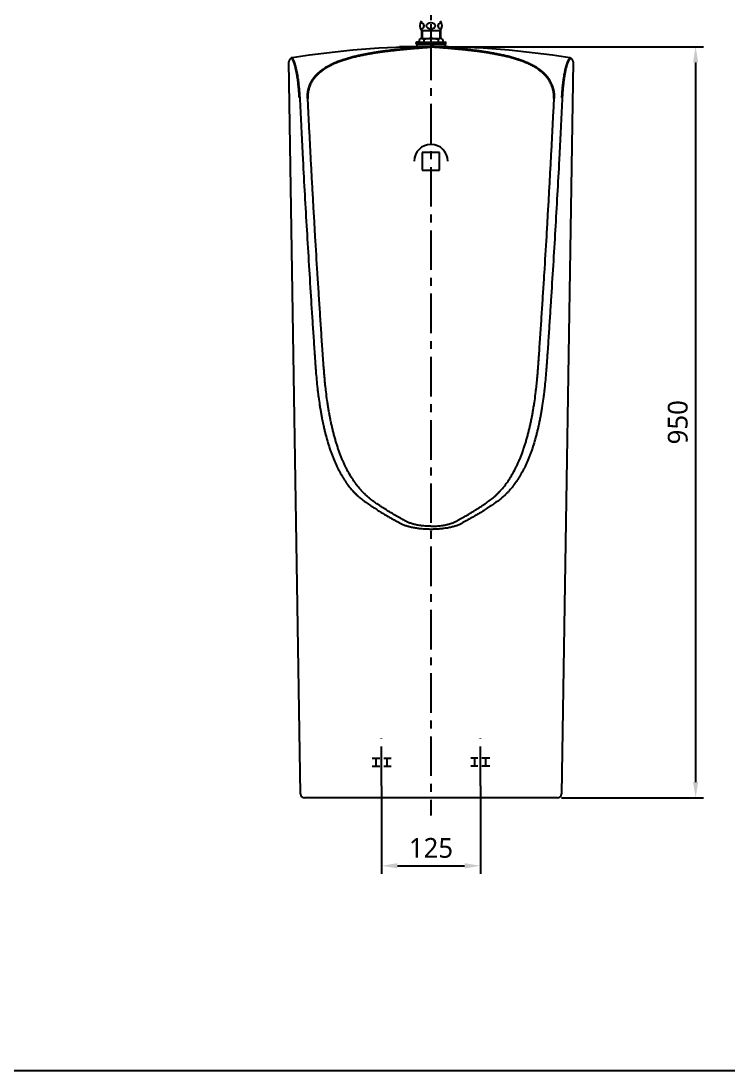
# Model space of a CAD drawing. Extents: x -2629 to 3156, y -2170 to 2130.
# Drawn here: x 964 to 1859, y 30 to 1358 of the extents above; entities that cross this region are included whole.
import ezdxf

# ---------------------------------------------------------------- set-up
doc = ezdxf.new("R2010")
doc.units = 0
doc.header["$LTSCALE"] = 20
doc.header["$MEASUREMENT"] = 0
doc.linetypes.add('CENTER', pattern=[2, 1.25, -0.25, 0.25, -0.25])
doc.linetypes.add('HIDDEN', pattern=[0.375, 0.25, -0.125])
doc.layers.get('0').update_dxf_attribs({"linetype": 'CONTINUOUS'})
doc.layers.get('DEFPOINTS').update_dxf_attribs({"linetype": 'CONTINUOUS'})
for name, color, linetype in [('1', 1, 'CONTINUOUS'), ('3', 3, 'CONTINUOUS'), ('4', 4, 'CONTINUOUS'), ('5', 5, 'CONTINUOUS'), ('CENTER', 2, 'CENTER')]:
    doc.layers.add(name, color=color, linetype=linetype)
doc.styles.get("Standard").update_dxf_attribs({"font": 'NanumGothic.ttf'})
doc.dimstyles.get("Standard").update_dxf_attribs({"dimtxt": 0.18, "dimasz": 0.18, "dimexe": 0.18, "dimexo": 0.0625, "dimgap": 0.09, "dimtad": 0, "dimtih": 1, "dimtoh": 1, "dimdec": 4, "dimzin": 0, "dimdsep": 46, "dimtxsty": 'Standard', "dimcen": 0.09, "dimadec": 0, "dimazin": 0, "dimtfac": 1, "dimtdec": 4, "dimtofl": 0, "dimtmove": 0, "dimatfit": 3, "dimfxl": 0, "dimtolj": 1, "dimtzin": 0, "dimarcsym": 0})

# ---------------------------------------------------------------- blocks, each defined once
blk = doc.blocks.new('*D8')
at = {"color": 3, "lineweight": -2}
for p, q in [((1420.5, 390.8), (1420.5, 279.8)), ((1545.5, 390.8), (1545.5, 279.8)), ((1440.5, 289.8), (1525.5, 289.8))]:
    blk.add_line(p, q, dxfattribs=at)
at = {"color": 3}
for points in [[(1440.5, 293.1), (1440.5, 286.4), (1420.5, 289.8)], [(1525.5, 293.1), (1525.5, 286.4), (1545.5, 289.8)]]:
    blk.add_solid(points, dxfattribs=at)
at = {"layer": 'DEFPOINTS', "color": 0}
for p in [(1420.5, 390.8), (1545.5, 390.8), (1545.5, 289.8)]:
    blk.add_point(p, dxfattribs=at)
at = {"color": 2, "insert": (1483, 312.3), "char_height": 25, "attachment_point": 5}
blk.add_mtext('\\A1;125', dxfattribs=at)
blk = doc.blocks.new('*D11')
at = {"color": 3, "lineweight": -2}
for p, q in [((1523, 1325.7), (1827.9, 1325.7)), ((1817.9, 1305.7), (1817.9, 395.7)), ((1648, 375.7), (1827.9, 375.7))]:
    blk.add_line(p, q, dxfattribs=at)
at = {"color": 3}
for points in [[(1814.6, 1305.7), (1821.2, 1305.7), (1817.9, 1325.7)], [(1814.6, 395.7), (1821.2, 395.7), (1817.9, 375.7)]]:
    blk.add_solid(points, dxfattribs=at)
at = {"layer": 'DEFPOINTS', "color": 0}
for p in [(1523, 1325.7), (1648, 375.7), (1817.9, 375.7)]:
    blk.add_point(p, dxfattribs=at)
at = {"color": 2, "insert": (1795.4, 850.7), "char_height": 25, "attachment_point": 5, "rotation": 90}
blk.add_mtext('\\A1;950', dxfattribs=at)

msp = doc.modelspace()

# ---------------------------------------------------------------- linework, layer by layer
at = {"linetype": 'CENTER', "ltscale": 2}
for p, q in [((1420.5, 390.8), (1420.5, 451)), ((1545.5, 390.8), (1545.5, 451))]:
    msp.add_line(p, q, dxfattribs=at)
at = {"linetype": 'HIDDEN', "ltscale": 2}
for p, q in [((1408.5, 425.7), (1432.5, 425.7)), ((1413.5, 415.7), (1413.5, 425.7)), ((1427.5, 415.7), (1427.5, 425.7)), ((1557.5, 425.7), (1533.5, 425.7)), ((1538.5, 415.7), (1538.5, 425.7)), ((1552.5, 415.7), (1552.5, 425.7)), ((1408.5, 415.7), (1432.5, 415.7)), ((1557.5, 415.7), (1533.5, 415.7))]:
    msp.add_line(p, q, dxfattribs=at)
at = {"layer": '1', "color": 7, "linetype": 'Continuous', "lineweight": 35}
for points, knots in [([(1327.2, 1260.1), (1327.1, 1261.2), (1327.1, 1262.2), (1327.1, 1264.2), (1327.2, 1265.2), (1327.4, 1267.2), (1327.5, 1268.2), (1327.9, 1270.1), (1328.1, 1271.1), (1328.4, 1272.3), (1328.4, 1272.5), (1328.5, 1272.9), (1328.6, 1273), (1328.6, 1273.2), (1328.8, 1273.8), (1329, 1274.4), (1329.4, 1275.8), (1329.8, 1276.7), (1330.5, 1278.4), (1330.9, 1279.3), (1331.8, 1281), (1332.2, 1281.8), (1333, 1283), (1333.2, 1283.4), (1333.6, 1283.9), (1333.6, 1284), (1333.7, 1284.2), (1333.9, 1284.5), (1334.1, 1284.8), (1334.8, 1285.7), (1335.4, 1286.5), (1336.5, 1287.9), (1337.1, 1288.6), (1338.4, 1290), (1339, 1290.6), (1340.3, 1291.9), (1341, 1292.5), (1342.3, 1293.7), (1343, 1294.3), (1344.1, 1295.2), (1344.5, 1295.5), (1344.9, 1295.8), (1345, 1295.9), (1345.2, 1296), (1345.3, 1296.1), (1345.6, 1296.3), (1345.8, 1296.4), (1346.7, 1297.1), (1347.4, 1297.6), (1349, 1298.6), (1349.7, 1299.1), (1351.3, 1300.1), (1352.1, 1300.6), (1353.7, 1301.4), (1354.5, 1301.9), (1356.1, 1302.7), (1356.9, 1303.1), (1358.6, 1303.9), (1359.4, 1304.3), (1361.1, 1305.1), (1361.9, 1305.4), (1364.5, 1306.5), (1366.2, 1307.2), (1368.9, 1308.1), (1369.8, 1308.4), (1370.9, 1308.8), (1371.1, 1308.9), (1371.6, 1309), (1371.8, 1309.1), (1372.5, 1309.3), (1372.9, 1309.5), (1375.1, 1310.2), (1377, 1310.7), (1380.6, 1311.8), (1382.4, 1312.3), (1386.1, 1313.2), (1387.9, 1313.6), (1391.7, 1314.5), (1393.5, 1314.9), (1397.3, 1315.7), (1399.1, 1316), (1402.9, 1316.8), (1404.8, 1317.1), (1408.6, 1317.7), (1410.5, 1318.1), (1414.4, 1318.7), (1416.3, 1318.9), (1420.2, 1319.5), (1422.1, 1319.8), (1426, 1320.3), (1429.9, 1320.8), (1433.8, 1321.2), (1436.8, 1321.5), (1437.8, 1321.7), (1439.8, 1321.9), (1440.8, 1322), (1443.7, 1322.3), (1445.7, 1322.5), (1449.7, 1322.9), (1451.7, 1323.1), (1455.7, 1323.4), (1457.7, 1323.6), (1461.8, 1324), (1463.8, 1324.1), (1467.8, 1324.5), (1469.8, 1324.6), (1473.8, 1325), (1475.9, 1325.1), (1479.9, 1325.4), (1481.9, 1325.6), (1484, 1325.7)], [0, 0, 0, 0, 0.015625, 0.015625, 0.03125, 0.03125, 0.046875, 0.046875, 0.0625, 0.0625, 0.066406, 0.066406, 0.068359, 0.068359, 0.070312, 0.078125, 0.078125, 0.09375, 0.09375, 0.109375, 0.109375, 0.125, 0.125, 0.132812, 0.132812, 0.134766, 0.134766, 0.136719, 0.140625, 0.140625, 0.15625, 0.15625, 0.171875, 0.171875, 0.1875, 0.1875, 0.203125, 0.203125, 0.21875, 0.21875, 0.226563, 0.226563, 0.228516, 0.228516, 0.230469, 0.230469, 0.234375, 0.234375, 0.25, 0.25, 0.265625, 0.265625, 0.28125, 0.28125, 0.296875, 0.296875, 0.3125, 0.3125, 0.328125, 0.328125, 0.34375, 0.34375, 0.375, 0.375, 0.390625, 0.390625, 0.394531, 0.394531, 0.398438, 0.398438, 0.40625, 0.40625, 0.4375, 0.4375, 0.46875, 0.46875, 0.5, 0.5, 0.53125, 0.53125, 0.5625, 0.5625, 0.59375, 0.59375, 0.625, 0.625, 0.65625, 0.65625, 0.6875, 0.6875, 0.71875, 0.75, 0.75, 0.765625, 0.765625, 0.78125, 0.78125, 0.8125, 0.8125, 0.84375, 0.84375, 0.875, 0.875, 0.90625, 0.90625, 0.9375, 0.9375, 0.96875, 0.96875, 1, 1, 1, 1]), ([(1638.9, 1260.1), (1638.9, 1261.2), (1638.9, 1262.2), (1638.9, 1264.2), (1638.8, 1265.2), (1638.6, 1267.2), (1638.5, 1268.2), (1638.1, 1270.1), (1637.9, 1271.1), (1637.6, 1272.3), (1637.6, 1272.5), (1637.5, 1272.9), (1637.4, 1273), (1637.4, 1273.2), (1637.2, 1273.8), (1637, 1274.4), (1636.6, 1275.8), (1636.2, 1276.7), (1635.5, 1278.4), (1635.1, 1279.3), (1634.2, 1281), (1633.8, 1281.8), (1633, 1283), (1632.8, 1283.4), (1632.5, 1283.9), (1632.4, 1284), (1632.3, 1284.2), (1632.1, 1284.5), (1631.9, 1284.8), (1631.2, 1285.7), (1630.6, 1286.5), (1629.5, 1287.9), (1628.9, 1288.6), (1627.7, 1290), (1627, 1290.6), (1625.7, 1291.9), (1625, 1292.5), (1623.7, 1293.7), (1623, 1294.3), (1621.9, 1295.2), (1621.5, 1295.5), (1621.1, 1295.8), (1621, 1295.9), (1620.8, 1296), (1620.7, 1296.1), (1620.4, 1296.3), (1620.3, 1296.4), (1619.3, 1297.1), (1618.6, 1297.6), (1617.1, 1298.6), (1616.3, 1299.1), (1614.7, 1300.1), (1613.9, 1300.6), (1612.4, 1301.4), (1611.5, 1301.9), (1609.9, 1302.7), (1609.1, 1303.1), (1607.4, 1303.9), (1606.6, 1304.3), (1604.9, 1305.1), (1604.1, 1305.4), (1601.5, 1306.5), (1599.8, 1307.2), (1597.1, 1308.1), (1596.2, 1308.4), (1595.1, 1308.8), (1594.9, 1308.9), (1594.5, 1309), (1594.2, 1309.1), (1593.6, 1309.3), (1593.1, 1309.5), (1590.9, 1310.2), (1589.1, 1310.7), (1585.4, 1311.8), (1583.6, 1312.3), (1579.9, 1313.2), (1578.1, 1313.6), (1574.4, 1314.5), (1572.5, 1314.9), (1568.7, 1315.7), (1566.9, 1316), (1563.1, 1316.8), (1561.2, 1317.1), (1557.4, 1317.7), (1555.5, 1318.1), (1551.6, 1318.7), (1549.7, 1318.9), (1545.9, 1319.5), (1543.9, 1319.8), (1540, 1320.3), (1536.1, 1320.8), (1532.2, 1321.2), (1529.2, 1321.5), (1528.2, 1321.7), (1526.3, 1321.9), (1525.3, 1322), (1522.3, 1322.3), (1520.3, 1322.5), (1516.3, 1322.9), (1514.3, 1323.1), (1510.3, 1323.4), (1508.3, 1323.6), (1504.3, 1324), (1502.2, 1324.1), (1498.2, 1324.5), (1496.2, 1324.6), (1492.2, 1325), (1490.1, 1325.1), (1486.1, 1325.4), (1484.1, 1325.6), (1482, 1325.7)], [0, 0, 0, 0, 0.015625, 0.015625, 0.03125, 0.03125, 0.046875, 0.046875, 0.0625, 0.0625, 0.066406, 0.066406, 0.068359, 0.068359, 0.070312, 0.078125, 0.078125, 0.09375, 0.09375, 0.109375, 0.109375, 0.125, 0.125, 0.132812, 0.132812, 0.134766, 0.134766, 0.136719, 0.140625, 0.140625, 0.15625, 0.15625, 0.171875, 0.171875, 0.1875, 0.1875, 0.203125, 0.203125, 0.21875, 0.21875, 0.226563, 0.226563, 0.228516, 0.228516, 0.230469, 0.230469, 0.234375, 0.234375, 0.25, 0.25, 0.265625, 0.265625, 0.28125, 0.28125, 0.296875, 0.296875, 0.3125, 0.3125, 0.328125, 0.328125, 0.34375, 0.34375, 0.375, 0.375, 0.390625, 0.390625, 0.394531, 0.394531, 0.398438, 0.398438, 0.40625, 0.40625, 0.4375, 0.4375, 0.46875, 0.46875, 0.5, 0.5, 0.53125, 0.53125, 0.5625, 0.5625, 0.59375, 0.59375, 0.625, 0.625, 0.65625, 0.65625, 0.6875, 0.6875, 0.71875, 0.75, 0.75, 0.765625, 0.765625, 0.78125, 0.78125, 0.8125, 0.8125, 0.84375, 0.84375, 0.875, 0.875, 0.90625, 0.90625, 0.9375, 0.9375, 0.96875, 0.96875, 1, 1, 1, 1]), ([(1316.9, 1261.5), (1316.8, 1262.3), (1316.7, 1264), (1316.6, 1266.6), (1316.4, 1269.1), (1316.2, 1271.6), (1316, 1274), (1315.7, 1276.4), (1315.5, 1278), (1315.4, 1278.9), (1315.4, 1279), (1315.4, 1279.2), (1315.4, 1279.3), (1315.4, 1279.6), (1315.3, 1280.2), (1315.2, 1280.8), (1315.1, 1281.9), (1314.9, 1283.4), (1314.6, 1285.6), (1314.2, 1287.7), (1313.9, 1289.8), (1313.7, 1291.1), (1313.4, 1292.4), (1313.3, 1293.1), (1313.1, 1293.8), (1313.1, 1294), (1313, 1294.3), (1313, 1294.5), (1312.9, 1294.9), (1312.9, 1295.2), (1312.7, 1296.1), (1312.4, 1297.3), (1312, 1298.9), (1311.6, 1300.5), (1311.2, 1301.9), (1310.8, 1303.3), (1310.5, 1304.2), (1310.3, 1304.8), (1310.2, 1305), (1310.1, 1305.3), (1310.1, 1305.3), (1310, 1305.5), (1309.9, 1306), (1309.5, 1306.8), (1309.1, 1307.7), (1308.7, 1308.6), (1308.3, 1309.3), (1307.9, 1309.9), (1307.5, 1310.4), (1307.2, 1310.7), (1307, 1310.9), (1306.8, 1311), (1306.6, 1311.1), (1306.3, 1311.2), (1306.1, 1311.2), (1305.9, 1311.2)], [0, 0, 0, 0, 0.03125, 0.0625, 0.09375, 0.125, 0.15625, 0.1875, 0.21875, 0.21875, 0.222656, 0.222656, 0.226562, 0.226562, 0.234375, 0.25, 0.25, 0.28125, 0.3125, 0.34375, 0.375, 0.40625, 0.40625, 0.4375, 0.4375, 0.445312, 0.445312, 0.453125, 0.453125, 0.46875, 0.46875, 0.5, 0.53125, 0.5625, 0.59375, 0.625, 0.65625, 0.65625, 0.671875, 0.671875, 0.679687, 0.679687, 0.6875, 0.71875, 0.75, 0.78125, 0.8125, 0.84375, 0.875, 0.90625, 0.90625, 0.9375, 0.9375, 0.96875, 1, 1, 1, 1]), ([(1649.2, 1261.5), (1649.2, 1262.3), (1649.3, 1264), (1649.4, 1266.6), (1649.6, 1269.1), (1649.8, 1271.6), (1650, 1274), (1650.3, 1276.4), (1650.5, 1278), (1650.6, 1278.9), (1650.6, 1279), (1650.6, 1279.2), (1650.6, 1279.3), (1650.6, 1279.6), (1650.7, 1280.2), (1650.8, 1280.8), (1650.9, 1281.9), (1651.1, 1283.4), (1651.4, 1285.6), (1651.8, 1287.7), (1652.1, 1289.8), (1652.3, 1291.1), (1652.6, 1292.4), (1652.7, 1293.1), (1652.9, 1293.8), (1652.9, 1294), (1653, 1294.3), (1653, 1294.5), (1653.1, 1294.9), (1653.2, 1295.2), (1653.3, 1296.1), (1653.6, 1297.3), (1654, 1298.9), (1654.4, 1300.5), (1654.8, 1301.9), (1655.2, 1303.3), (1655.5, 1304.2), (1655.7, 1304.8), (1655.8, 1305), (1655.9, 1305.3), (1655.9, 1305.3), (1656, 1305.5), (1656.1, 1306), (1656.5, 1306.8), (1656.9, 1307.7), (1657.3, 1308.6), (1657.7, 1309.3), (1658.1, 1309.9), (1658.5, 1310.4), (1658.8, 1310.7), (1659, 1310.9), (1659.2, 1311), (1659.4, 1311.1), (1659.7, 1311.2), (1660, 1311.2), (1660.1, 1311.2)], [0, 0, 0, 0, 0.03125, 0.0625, 0.09375, 0.125, 0.15625, 0.1875, 0.21875, 0.21875, 0.222656, 0.222656, 0.226562, 0.226562, 0.234375, 0.25, 0.25, 0.28125, 0.3125, 0.34375, 0.375, 0.40625, 0.40625, 0.4375, 0.4375, 0.445312, 0.445312, 0.453125, 0.453125, 0.46875, 0.46875, 0.5, 0.53125, 0.5625, 0.59375, 0.625, 0.65625, 0.65625, 0.671875, 0.671875, 0.679687, 0.679687, 0.6875, 0.71875, 0.75, 0.78125, 0.8125, 0.84375, 0.875, 0.90625, 0.90625, 0.9375, 0.9375, 0.96875, 1, 1, 1, 1])]:
    msp.add_open_spline(points, degree=3, knots=knots, dxfattribs=at)
at = {"layer": '3', "color": 7}
for p, q in [((1443, 1325.7), (1443, 1325)), ((1483, 1325.7), (1443, 1325.7)), ((1483, 1325.7), (1523, 1325.7)), ((1523, 1325.7), (1523, 1325)), ((1317.9, 380.6), (1303.1, 1306.4)), ((1662.9, 1306.4), (1648.1, 380.6)), ((1472, 1191.7), (1472, 1169.7)), ((1494, 1191.7), (1472, 1191.7)), ((1494, 1169.7), (1494, 1191.7)), ((1472, 1169.7), (1494, 1169.7)), ((1643.1, 375.7), (1322.9, 375.7))]:
    msp.add_line(p, q, dxfattribs=at)
for centre, radius, start, end in [((1483, 238.2), 1087.5, 80.7002, 99.2998), ((1308.1, 1306.5), 5, 99.2998, 180.9191), ((1657.9, 1306.5), 5, 359.0809, 80.7002), ((1483, 1180.7), 21.4, 0, 180), ((1322.9, 380.7), 5, 180.9191, 270), ((1643.1, 380.7), 5, 270, 359.0809)]:
    msp.add_arc(centre, radius, start, end, dxfattribs=at)
for points, knots in [([(1316.9, 1261.5), (1317.4, 1250.1), (1318, 1238.8), (1318.9, 1220.1), (1319.3, 1212.7), (1320.1, 1197.8), (1320.5, 1190.4), (1321.6, 1168.1), (1322.4, 1153.2), (1324.1, 1123.5), (1324.9, 1108.6), (1326.7, 1078.9), (1327.6, 1064), (1329.4, 1034.3), (1330.3, 1019.4), (1331.7, 997.1), (1332.2, 989.7), (1333.2, 974.9), (1333.7, 967.4), (1334.7, 952.6), (1335.2, 945.1), (1335.7, 936.8), (1335.8, 935.9), (1335.9, 934), (1336, 933.1), (1336.2, 930.3), (1336.3, 928.4), (1336.6, 924.7), (1336.7, 922.9), (1336.9, 920.1), (1337, 919.2), (1337.1, 917.3), (1337.2, 916.4), (1337.5, 911.8), (1337.9, 908.1), (1338.5, 900.8), (1338.9, 897.2), (1339.4, 892.7), (1339.5, 891.8), (1339.7, 890), (1339.8, 889.1), (1340.2, 886.4), (1340.4, 884.6), (1341.1, 879.2), (1341.6, 875.7), (1342.4, 870.4), (1342.7, 868.7), (1343.3, 865.2), (1343.6, 863.4), (1344.2, 860), (1344.5, 858.3), (1345, 855.7), (1345.2, 854.8), (1345.5, 853.1), (1345.7, 852.2), (1346, 851), (1346.1, 850.5), (1346.2, 849.7), (1346.3, 849.3), (1346.5, 848.4), (1346.6, 848), (1346.8, 847.3), (1346.8, 847.1), (1346.9, 846.7), (1346.9, 846.5), (1347.2, 845.4), (1347.4, 844.6), (1347.7, 842.9), (1347.9, 842.1), (1348.3, 840.4), (1348.5, 839.6), (1348.9, 838), (1349.1, 837.1), (1349.5, 835.5), (1349.7, 834.7), (1350.2, 833.1), (1350.4, 832.3), (1351.5, 828.4), (1352.4, 825.3), (1354.2, 819.2), (1355.2, 816.3), (1356.8, 811.9), (1357.3, 810.5), (1358.4, 807.7), (1358.9, 806.3), (1360.6, 802.2), (1361.8, 799.5), (1363.6, 795.6), (1364.2, 794.3), (1364.9, 792.9), (1365, 792.6), (1365.3, 792), (1365.9, 790.9), (1366.4, 790), (1368, 786.9), (1369.3, 784.6), (1371.3, 781.2), (1372, 780.1), (1373.4, 777.9), (1374.1, 776.8), (1376.2, 773.7), (1377.7, 771.7), (1380.7, 767.9), (1382.2, 766.1), (1384.5, 763.5), (1385.3, 762.6), (1386.9, 761), (1388.5, 759.4), (1390.1, 757.9), (1391.2, 757), (1391.4, 756.8), (1391.8, 756.4), (1392.4, 755.9), (1393, 755.3), (1394.3, 754.3), (1395.1, 753.6), (1396.8, 752.3), (1397.7, 751.6), (1399, 750.6), (1399.4, 750.3), (1400.3, 749.7), (1400.7, 749.4), (1402, 748.5), (1402.9, 747.9), (1404.7, 746.7), (1405.5, 746.1), (1406.9, 745.2), (1407.3, 744.9), (1408.2, 744.3), (1408.6, 744), (1409.3, 743.6), (1409.5, 743.5), (1410, 743.2), (1410.7, 742.7), (1412.2, 741.7), (1413.6, 740.8), (1416.4, 739), (1418.2, 737.9), (1422, 735.5), (1423.9, 734.4), (1427.8, 732.1), (1429.7, 730.9), (1433.7, 728.6), (1435.7, 727.5), (1439.9, 725.2), (1442, 724.1), (1444.1, 723)], [0.0774599, 0.0774599, 0.0774599, 0.0774599, 0.125, 0.125, 0.15625, 0.15625, 0.1875, 0.1875, 0.25, 0.25, 0.3125, 0.3125, 0.375, 0.375, 0.4375, 0.4375, 0.46875, 0.46875, 0.5, 0.5, 0.53125, 0.53125, 0.5351562, 0.5351562, 0.5390625, 0.5390625, 0.546875, 0.546875, 0.5546875, 0.5546875, 0.5585937, 0.5585937, 0.5625, 0.5625, 0.578125, 0.578125, 0.59375, 0.59375, 0.5976562, 0.5976562, 0.6015625, 0.6015625, 0.609375, 0.609375, 0.625, 0.625, 0.6328125, 0.6328125, 0.640625, 0.640625, 0.6484375, 0.6484375, 0.6523437, 0.6523437, 0.65625, 0.65625, 0.6582031, 0.6582031, 0.6601562, 0.6601562, 0.6621094, 0.6621094, 0.6630859, 0.6630859, 0.6640625, 0.6640625, 0.6679687, 0.6679687, 0.671875, 0.671875, 0.6757812, 0.6757812, 0.6796875, 0.6796875, 0.6835937, 0.6835937, 0.6875, 0.6875, 0.703125, 0.703125, 0.71875, 0.71875, 0.7265625, 0.7265625, 0.734375, 0.734375, 0.75, 0.75, 0.7578125, 0.7578125, 0.7587891, 0.7597656, 0.7617187, 0.765625, 0.765625, 0.78125, 0.78125, 0.7890625, 0.7890625, 0.796875, 0.796875, 0.8125, 0.8125, 0.828125, 0.828125, 0.8359375, 0.8359375, 0.84375, 0.8515625, 0.8515625, 0.8535156, 0.8535156, 0.8554687, 0.859375, 0.859375, 0.8671875, 0.8671875, 0.875, 0.875, 0.8789062, 0.8789062, 0.8828125, 0.8828125, 0.890625, 0.890625, 0.8984375, 0.8984375, 0.9023437, 0.9023437, 0.90625, 0.90625, 0.9082031, 0.9082031, 0.9101562, 0.9140625, 0.921875, 0.921875, 0.9375, 0.9375, 0.953125, 0.953125, 0.96875, 0.96875, 0.984375, 0.984375, 1, 1, 1, 1]), ([(1483, 719.2), (1483, 719.2), (1483, 719.2), (1483, 719.2), (1483, 719.2), (1483, 719.2), (1482.9, 719.2), (1482.9, 719.2), (1482.8, 719.2), (1482.6, 719.2), (1482.1, 719.2), (1481.7, 719.2), (1481, 719.2), (1480.5, 719.2), (1479, 719.3), (1477, 719.4), (1475, 719.5), (1473.6, 719.6), (1473, 719.7), (1472.4, 719.8), (1472.1, 719.8), (1472, 719.8), (1471.6, 719.8), (1471.4, 719.9), (1470.2, 720), (1469.3, 720.1), (1467.4, 720.4), (1466.5, 720.6), (1464.8, 720.9), (1463.9, 721.1), (1462.7, 721.3), (1462.2, 721.4), (1461.6, 721.6), (1461.3, 721.7), (1461, 721.7), (1460.8, 721.8), (1460.7, 721.8), (1459.8, 722.1), (1459, 722.3), (1457.6, 722.8), (1456.9, 723), (1455.8, 723.4), (1455.5, 723.5), (1454.8, 723.8), (1454.2, 724), (1453.5, 724.4), (1453.2, 724.5), (1453, 724.6), (1453, 724.6), (1452.7, 724.7), (1452.6, 724.8), (1452.3, 725), (1452.2, 725), (1451.9, 725.2), (1451.8, 725.3), (1451.3, 725.5), (1451.1, 725.6), (1450.2, 726.1), (1449.7, 726.4), (1448.6, 727), (1448.1, 727.2), (1447, 727.8), (1446.4, 728.1), (1443.7, 729.6), (1441.6, 730.8), (1438.5, 732.6), (1437.5, 733.2), (1435.9, 734.1), (1435.4, 734.4), (1434.4, 735), (1433.9, 735.3), (1431.4, 736.9), (1429.4, 738.1), (1426.4, 739.9), (1425.5, 740.5), (1423.5, 741.7), (1422.6, 742.4), (1420.7, 743.6), (1419.7, 744.2), (1418.3, 745.1), (1417.9, 745.4), (1416.9, 746), (1416.5, 746.3), (1414.1, 747.9), (1412.3, 749.1), (1408.7, 751.8), (1406.9, 753.1), (1404.3, 755.3), (1403.4, 756), (1401.6, 757.6), (1400.8, 758.3), (1399.1, 760), (1398.2, 760.8), (1397, 762.1), (1396.5, 762.5), (1396, 763.1), (1395.9, 763.2), (1395.7, 763.4), (1395.4, 763.7), (1395.1, 764.1), (1393.2, 766.1), (1391.6, 768), (1388.5, 772), (1387, 774.1), (1384, 778.5), (1382.5, 780.7), (1379.7, 785.5), (1378.3, 787.9), (1376.3, 791.7), (1375, 794.3), (1373.7, 797), (1372.8, 799.1), (1372.3, 800.1), (1371.9, 801.2), (1371.6, 801.7), (1371.5, 801.9), (1371.4, 802.2), (1371.3, 802.4), (1370.6, 804), (1370, 805.5), (1368.3, 809.8), (1367.2, 812.8), (1365.6, 817.4), (1365.1, 818.9), (1364, 822), (1363, 825.2), (1362.1, 828.4), (1361.2, 831.7), (1360.7, 833.4), (1359.8, 836.7), (1359.4, 838.4), (1358.6, 841.8), (1358.2, 843.5), (1357.4, 847), (1357, 848.8), (1356.2, 852.3), (1355.9, 854.1), (1355.5, 856.2), (1355.4, 856.4), (1355.3, 856.9), (1355.3, 857.1), (1355.2, 857.8), (1354.9, 859.1), (1354.6, 860.5), (1354.1, 863.3), (1353.8, 865.1), (1353.2, 868.8), (1352.6, 872.5), (1352, 876.2), (1351.2, 881.8), (1350.7, 885.5), (1350.2, 890.2), (1350.1, 891.2), (1349.8, 893.1), (1349.7, 894), (1349.4, 896.8), (1349.2, 898.7), (1348.8, 902.5), (1348.7, 904.4), (1348.3, 908.3), (1348.1, 910.2), (1347.8, 914), (1347.7, 915.9), (1347.4, 919.8), (1347.2, 921.7), (1346.9, 925.5), (1346.7, 928.4), (1346.5, 931.3), (1346.4, 933.3), (1346.3, 934.2), (1346, 939.1), (1345.7, 942.9), (1345.2, 950.6), (1344.9, 954.5), (1344.4, 962.2), (1344.2, 966.1), (1343.4, 977.7), (1342.4, 993.1), (1341.4, 1008.5), (1340.4, 1024), (1339.9, 1031.7), (1338.4, 1054.9), (1337.5, 1070.3), (1336.1, 1093.5), (1335.7, 1101.2), (1334.8, 1116.6), (1334.3, 1124.4), (1333.5, 1139.8), (1333, 1147.5), (1332.2, 1163), (1331.8, 1170.7), (1330.9, 1186.2), (1330.5, 1193.9), (1329.7, 1209.3), (1329.3, 1217.1), (1328.5, 1232.5), (1327.9, 1244.3), (1327.4, 1256.1), (1327.2, 1260.1)], [0, 0, 0, 0, 0.0000076, 0.0000076, 0.0000153, 0.0000305, 0.000061, 0.0001221, 0.0002441, 0.0004883, 0.0009766, 0.0019531, 0.0019531, 0.0039063, 0.0039063, 0.0078125, 0.0117188, 0.0117188, 0.0136719, 0.0141602, 0.0141602, 0.0146484, 0.0146484, 0.015625, 0.015625, 0.0195313, 0.0195313, 0.0234375, 0.0234375, 0.0273438, 0.0273438, 0.0292969, 0.0292969, 0.0302734, 0.0307617, 0.0307617, 0.03125, 0.03125, 0.0351563, 0.0351563, 0.0390625, 0.0390625, 0.0410156, 0.0410156, 0.0429688, 0.0449219, 0.0454102, 0.0454102, 0.0458984, 0.0458984, 0.046875, 0.046875, 0.0478516, 0.0478516, 0.0488281, 0.0488281, 0.0507813, 0.0507813, 0.0546875, 0.0546875, 0.0585938, 0.0585938, 0.0625, 0.0625, 0.078125, 0.078125, 0.0859375, 0.0859375, 0.0898438, 0.0898438, 0.09375, 0.09375, 0.109375, 0.109375, 0.1171875, 0.1171875, 0.125, 0.125, 0.1328125, 0.1328125, 0.1367188, 0.1367188, 0.140625, 0.140625, 0.15625, 0.15625, 0.171875, 0.171875, 0.1796875, 0.1796875, 0.1875, 0.1875, 0.1953125, 0.1953125, 0.1992188, 0.1992188, 0.2001953, 0.2001953, 0.2011719, 0.203125, 0.203125, 0.21875, 0.21875, 0.234375, 0.234375, 0.25, 0.25, 0.265625, 0.265625, 0.2734375, 0.28125, 0.28125, 0.2851563, 0.2871094, 0.2871094, 0.2880859, 0.2880859, 0.2890625, 0.2890625, 0.296875, 0.296875, 0.3125, 0.3125, 0.3203125, 0.3203125, 0.328125, 0.3359375, 0.3359375, 0.34375, 0.34375, 0.3515625, 0.3515625, 0.359375, 0.359375, 0.3671875, 0.3671875, 0.375, 0.375, 0.3759766, 0.3759766, 0.3769531, 0.3769531, 0.3789063, 0.3828125, 0.3828125, 0.390625, 0.390625, 0.3984375, 0.40625, 0.40625, 0.421875, 0.421875, 0.4257813, 0.4257813, 0.4296875, 0.4296875, 0.4375, 0.4375, 0.4453125, 0.4453125, 0.453125, 0.453125, 0.4609375, 0.4609375, 0.46875, 0.46875, 0.4765625, 0.4804688, 0.4804688, 0.484375, 0.484375, 0.5, 0.5, 0.515625, 0.515625, 0.53125, 0.53125, 0.5625, 0.59375, 0.59375, 0.625, 0.625, 0.6875, 0.6875, 0.71875, 0.71875, 0.75, 0.75, 0.78125, 0.78125, 0.8125, 0.8125, 0.84375, 0.84375, 0.875, 0.875, 0.90625, 0.9226384, 0.9226384, 0.9226384, 0.9226384]), ([(1483, 719.2), (1483, 719.2), (1483, 719.2), (1483, 719.2), (1483, 719.2), (1483, 719.2), (1483.1, 719.2), (1483.1, 719.2), (1483.2, 719.2), (1483.5, 719.2), (1483.9, 719.2), (1484.3, 719.2), (1485, 719.2), (1485.5, 719.2), (1487, 719.3), (1489, 719.4), (1491, 719.5), (1492.4, 719.6), (1493, 719.7), (1493.7, 719.8), (1493.9, 719.8), (1494, 719.8), (1494.4, 719.8), (1494.6, 719.9), (1495.8, 720), (1496.7, 720.1), (1498.6, 720.4), (1499.5, 720.6), (1501.2, 720.9), (1502.1, 721.1), (1503.4, 721.3), (1503.8, 721.4), (1504.4, 721.6), (1504.7, 721.7), (1505, 721.7), (1505.2, 721.8), (1505.3, 721.8), (1506.2, 722.1), (1507, 722.3), (1508.4, 722.8), (1509.2, 723), (1510.2, 723.4), (1510.5, 723.5), (1511.2, 723.8), (1511.8, 724), (1512.5, 724.4), (1512.8, 724.5), (1513, 724.6), (1513.1, 724.6), (1513.3, 724.7), (1513.4, 724.8), (1513.7, 725), (1513.8, 725), (1514.1, 725.2), (1514.2, 725.3), (1514.7, 725.5), (1514.9, 725.6), (1515.8, 726.1), (1516.3, 726.4), (1517.4, 727), (1518, 727.2), (1519, 727.8), (1519.6, 728.1), (1522.3, 729.6), (1524.4, 730.8), (1527.5, 732.6), (1528.5, 733.2), (1530.1, 734.1), (1530.6, 734.4), (1531.6, 735), (1532.1, 735.3), (1534.6, 736.9), (1536.6, 738.1), (1539.6, 739.9), (1540.5, 740.5), (1542.5, 741.7), (1543.4, 742.4), (1545.3, 743.6), (1546.3, 744.2), (1547.7, 745.1), (1548.1, 745.4), (1549.1, 746), (1549.5, 746.3), (1551.9, 747.9), (1553.7, 749.1), (1557.3, 751.8), (1559.1, 753.1), (1561.8, 755.3), (1562.6, 756), (1564.4, 757.6), (1565.2, 758.3), (1567, 760), (1567.8, 760.8), (1569.1, 762.1), (1569.5, 762.5), (1570, 763.1), (1570.1, 763.2), (1570.3, 763.4), (1570.6, 763.7), (1570.9, 764.1), (1572.8, 766.1), (1574.4, 768), (1577.5, 772), (1579.1, 774.1), (1582, 778.5), (1583.5, 780.7), (1586.3, 785.5), (1587.7, 787.9), (1589.7, 791.7), (1591, 794.3), (1592.3, 797), (1593.2, 799.1), (1593.7, 800.1), (1594.2, 801.2), (1594.4, 801.7), (1594.5, 801.9), (1594.6, 802.2), (1594.7, 802.4), (1595.4, 804), (1596, 805.5), (1597.7, 809.8), (1598.8, 812.8), (1600.4, 817.4), (1601, 818.9), (1602, 822), (1603, 825.2), (1603.9, 828.4), (1604.8, 831.7), (1605.3, 833.4), (1606.2, 836.7), (1606.6, 838.4), (1607.4, 841.8), (1607.8, 843.5), (1608.6, 847), (1609, 848.8), (1609.8, 852.3), (1610.1, 854.1), (1610.5, 856.2), (1610.6, 856.4), (1610.7, 856.9), (1610.7, 857.1), (1610.8, 857.8), (1611.1, 859.1), (1611.4, 860.5), (1611.9, 863.3), (1612.2, 865.1), (1612.8, 868.8), (1613.4, 872.5), (1614, 876.2), (1614.8, 881.8), (1615.3, 885.5), (1615.8, 890.2), (1616, 891.2), (1616.2, 893.1), (1616.3, 894), (1616.6, 896.8), (1616.8, 898.7), (1617.2, 902.5), (1617.3, 904.4), (1617.7, 908.3), (1617.9, 910.2), (1618.2, 914), (1618.3, 915.9), (1618.6, 919.8), (1618.8, 921.7), (1619.1, 925.5), (1619.3, 928.4), (1619.5, 931.3), (1619.6, 933.3), (1619.7, 934.2), (1620, 939.1), (1620.3, 942.9), (1620.8, 950.6), (1621.1, 954.5), (1621.6, 962.2), (1621.9, 966.1), (1622.6, 977.7), (1623.7, 993.1), (1624.6, 1008.5), (1625.6, 1024), (1626.1, 1031.7), (1627.6, 1054.9), (1628.5, 1070.3), (1629.9, 1093.5), (1630.3, 1101.2), (1631.2, 1116.6), (1631.7, 1124.4), (1632.5, 1139.8), (1633, 1147.5), (1633.8, 1163), (1634.2, 1170.7), (1635.1, 1186.2), (1635.5, 1193.9), (1636.3, 1209.3), (1636.7, 1217.1), (1637.5, 1232.5), (1638.1, 1244.3), (1638.7, 1256.1), (1638.9, 1260.1)], [0, 0, 0, 0, 0.0000076, 0.0000076, 0.0000153, 0.0000305, 0.000061, 0.0001221, 0.0002441, 0.0004883, 0.0009766, 0.0019531, 0.0019531, 0.0039063, 0.0039063, 0.0078125, 0.0117188, 0.0117188, 0.0136719, 0.0141602, 0.0141602, 0.0146484, 0.0146484, 0.015625, 0.015625, 0.0195313, 0.0195313, 0.0234375, 0.0234375, 0.0273438, 0.0273438, 0.0292969, 0.0292969, 0.0302734, 0.0307617, 0.0307617, 0.03125, 0.03125, 0.0351563, 0.0351563, 0.0390625, 0.0390625, 0.0410156, 0.0410156, 0.0429688, 0.0449219, 0.0454102, 0.0454102, 0.0458984, 0.0458984, 0.046875, 0.046875, 0.0478516, 0.0478516, 0.0488281, 0.0488281, 0.0507813, 0.0507813, 0.0546875, 0.0546875, 0.0585938, 0.0585938, 0.0625, 0.0625, 0.078125, 0.078125, 0.0859375, 0.0859375, 0.0898438, 0.0898438, 0.09375, 0.09375, 0.109375, 0.109375, 0.1171875, 0.1171875, 0.125, 0.125, 0.1328125, 0.1328125, 0.1367188, 0.1367188, 0.140625, 0.140625, 0.15625, 0.15625, 0.171875, 0.171875, 0.1796875, 0.1796875, 0.1875, 0.1875, 0.1953125, 0.1953125, 0.1992188, 0.1992188, 0.2001953, 0.2001953, 0.2011719, 0.203125, 0.203125, 0.21875, 0.21875, 0.234375, 0.234375, 0.25, 0.25, 0.265625, 0.265625, 0.2734375, 0.28125, 0.28125, 0.2851563, 0.2871094, 0.2871094, 0.2880859, 0.2880859, 0.2890625, 0.2890625, 0.296875, 0.296875, 0.3125, 0.3125, 0.3203125, 0.3203125, 0.328125, 0.3359375, 0.3359375, 0.34375, 0.34375, 0.3515625, 0.3515625, 0.359375, 0.359375, 0.3671875, 0.3671875, 0.375, 0.375, 0.3759766, 0.3759766, 0.3769531, 0.3769531, 0.3789063, 0.3828125, 0.3828125, 0.390625, 0.390625, 0.3984375, 0.40625, 0.40625, 0.421875, 0.421875, 0.4257813, 0.4257813, 0.4296875, 0.4296875, 0.4375, 0.4375, 0.4453125, 0.4453125, 0.453125, 0.453125, 0.4609375, 0.4609375, 0.46875, 0.46875, 0.4765625, 0.4804688, 0.4804688, 0.484375, 0.484375, 0.5, 0.5, 0.515625, 0.515625, 0.53125, 0.53125, 0.5625, 0.59375, 0.59375, 0.625, 0.625, 0.6875, 0.6875, 0.71875, 0.71875, 0.75, 0.75, 0.78125, 0.78125, 0.8125, 0.8125, 0.84375, 0.84375, 0.875, 0.875, 0.90625, 0.9226384, 0.9226384, 0.9226384, 0.9226384]), ([(1649.1, 1261.5), (1648.6, 1250.1), (1648, 1238.8), (1647.1, 1220.1), (1646.7, 1212.7), (1645.9, 1197.8), (1645.6, 1190.4), (1644.4, 1168.1), (1643.6, 1153.2), (1641.9, 1123.5), (1641.1, 1108.6), (1639.3, 1078.9), (1638.5, 1064), (1636.6, 1034.3), (1635.7, 1019.4), (1634.3, 997.1), (1633.8, 989.7), (1632.8, 974.9), (1632.3, 967.4), (1631.4, 952.6), (1630.9, 945.1), (1630.3, 936.8), (1630.2, 935.9), (1630.1, 934), (1630, 933.1), (1629.8, 930.3), (1629.7, 928.4), (1629.4, 924.7), (1629.3, 922.9), (1629.1, 920.1), (1629, 919.2), (1628.9, 917.3), (1628.8, 916.4), (1628.5, 911.8), (1628.1, 908.1), (1627.5, 900.8), (1627.1, 897.2), (1626.6, 892.7), (1626.5, 891.8), (1626.3, 890), (1626.2, 889.1), (1625.9, 886.4), (1625.6, 884.6), (1624.9, 879.2), (1624.4, 875.7), (1623.6, 870.4), (1623.3, 868.7), (1622.7, 865.2), (1622.4, 863.4), (1621.8, 860), (1621.5, 858.3), (1621, 855.7), (1620.8, 854.8), (1620.5, 853.1), (1620.3, 852.2), (1620, 851), (1619.9, 850.5), (1619.8, 849.7), (1619.7, 849.3), (1619.5, 848.4), (1619.4, 848), (1619.3, 847.3), (1619.2, 847.1), (1619.1, 846.7), (1619.1, 846.5), (1618.8, 845.4), (1618.6, 844.6), (1618.3, 842.9), (1618.1, 842.1), (1617.7, 840.4), (1617.5, 839.6), (1617.1, 838), (1616.9, 837.1), (1616.5, 835.5), (1616.3, 834.7), (1615.8, 833.1), (1615.6, 832.3), (1614.6, 828.4), (1613.6, 825.3), (1611.8, 819.2), (1610.8, 816.3), (1609.2, 811.9), (1608.7, 810.5), (1607.6, 807.7), (1607.1, 806.3), (1605.4, 802.2), (1604.3, 799.5), (1602.5, 795.6), (1601.8, 794.3), (1601.1, 792.9), (1601, 792.6), (1600.7, 792), (1600.1, 790.9), (1599.6, 790), (1598, 786.9), (1596.7, 784.6), (1594.7, 781.2), (1594, 780.1), (1592.6, 777.9), (1591.9, 776.8), (1589.8, 773.7), (1588.3, 771.7), (1585.3, 767.9), (1583.8, 766.1), (1581.5, 763.5), (1580.7, 762.6), (1579.1, 761), (1577.5, 759.4), (1575.9, 757.9), (1574.8, 757), (1574.6, 756.8), (1574.2, 756.4), (1573.6, 755.9), (1573, 755.3), (1571.7, 754.3), (1570.9, 753.6), (1569.2, 752.3), (1568.3, 751.6), (1567, 750.6), (1566.6, 750.3), (1565.7, 749.7), (1565.3, 749.4), (1564, 748.5), (1563.1, 747.9), (1561.4, 746.7), (1560.5, 746.1), (1559.1, 745.2), (1558.7, 744.9), (1557.8, 744.3), (1557.4, 744), (1556.7, 743.6), (1556.5, 743.5), (1556, 743.2), (1555.4, 742.7), (1553.8, 741.7), (1552.4, 740.8), (1549.7, 739), (1547.8, 737.9), (1544, 735.5), (1542.1, 734.4), (1538.2, 732.1), (1536.3, 730.9), (1532.3, 728.6), (1530.3, 727.5), (1526.1, 725.2), (1524.1, 724.1), (1521.9, 723)], [0.0774599, 0.0774599, 0.0774599, 0.0774599, 0.125, 0.125, 0.15625, 0.15625, 0.1875, 0.1875, 0.25, 0.25, 0.3125, 0.3125, 0.375, 0.375, 0.4375, 0.4375, 0.46875, 0.46875, 0.5, 0.5, 0.53125, 0.53125, 0.5351562, 0.5351562, 0.5390625, 0.5390625, 0.546875, 0.546875, 0.5546875, 0.5546875, 0.5585937, 0.5585937, 0.5625, 0.5625, 0.578125, 0.578125, 0.59375, 0.59375, 0.5976562, 0.5976562, 0.6015625, 0.6015625, 0.609375, 0.609375, 0.625, 0.625, 0.6328125, 0.6328125, 0.640625, 0.640625, 0.6484375, 0.6484375, 0.6523437, 0.6523437, 0.65625, 0.65625, 0.6582031, 0.6582031, 0.6601562, 0.6601562, 0.6621094, 0.6621094, 0.6630859, 0.6630859, 0.6640625, 0.6640625, 0.6679687, 0.6679687, 0.671875, 0.671875, 0.6757812, 0.6757812, 0.6796875, 0.6796875, 0.6835937, 0.6835937, 0.6875, 0.6875, 0.703125, 0.703125, 0.71875, 0.71875, 0.7265625, 0.7265625, 0.734375, 0.734375, 0.75, 0.75, 0.7578125, 0.7578125, 0.7587891, 0.7597656, 0.7617187, 0.765625, 0.765625, 0.78125, 0.78125, 0.7890625, 0.7890625, 0.796875, 0.796875, 0.8125, 0.8125, 0.828125, 0.828125, 0.8359375, 0.8359375, 0.84375, 0.8515625, 0.8515625, 0.8535156, 0.8535156, 0.8554687, 0.859375, 0.859375, 0.8671875, 0.8671875, 0.875, 0.875, 0.8789062, 0.8789062, 0.8828125, 0.8828125, 0.890625, 0.890625, 0.8984375, 0.8984375, 0.9023437, 0.9023437, 0.90625, 0.90625, 0.9082031, 0.9082031, 0.9101562, 0.9140625, 0.921875, 0.921875, 0.9375, 0.9375, 0.953125, 0.953125, 0.96875, 0.96875, 0.984375, 0.984375, 1, 1, 1, 1]), ([(1444.1, 723), (1444.6, 722.7), (1445.2, 722.4), (1446.3, 721.9), (1447.5, 721.4), (1449.4, 720.6), (1450.8, 720.2), (1452.2, 719.7), (1453, 719.5), (1453.9, 719.3), (1454.2, 719.2), (1454.5, 719.1), (1454.7, 719), (1454.8, 719), (1455.2, 718.9), (1455.6, 718.8), (1456.8, 718.5), (1457.6, 718.3), (1459.2, 718), (1460.9, 717.6), (1463.5, 717.2), (1465.2, 716.9), (1466.6, 716.8), (1467, 716.7), (1467.7, 716.6), (1467.9, 716.6), (1468.4, 716.5), (1468.6, 716.5), (1469.8, 716.4), (1470.7, 716.3), (1472.5, 716.1), (1474.4, 716), (1477.2, 715.8), (1479.1, 715.8), (1481.1, 715.7), (1482, 715.7), (1483.2, 715.7), (1483.5, 715.7), (1483.8, 715.7), (1483.9, 715.7), (1484.2, 715.7), (1484.8, 715.7), (1485.4, 715.7), (1486.8, 715.8), (1487.8, 715.8), (1489.7, 715.9), (1491.6, 716), (1493.4, 716.1), (1495.3, 716.3), (1496.2, 716.4), (1497.6, 716.5), (1498, 716.6), (1498.7, 716.7), (1499, 716.7), (1499.3, 716.7), (1499.4, 716.8), (1499.6, 716.8), (1500.7, 716.9), (1501.6, 717.1), (1503.4, 717.3), (1505.1, 717.6), (1507.6, 718.1), (1509.2, 718.5), (1510.7, 718.9), (1511.5, 719.1), (1512.4, 719.3), (1512.6, 719.4), (1512.9, 719.5), (1513, 719.5), (1513.2, 719.6), (1513.7, 719.7), (1514.1, 719.8), (1515.2, 720.2), (1516.6, 720.6), (1518.5, 721.4), (1519.7, 721.9), (1520.8, 722.4), (1521.4, 722.7), (1521.9, 723)], [0, 0, 0, 0, 0.03125, 0.03125, 0.0625, 0.09375, 0.125, 0.125, 0.15625, 0.15625, 0.164063, 0.167969, 0.167969, 0.171875, 0.171875, 0.1875, 0.1875, 0.21875, 0.21875, 0.25, 0.28125, 0.3125, 0.3125, 0.328125, 0.328125, 0.335937, 0.335937, 0.34375, 0.34375, 0.375, 0.375, 0.40625, 0.4375, 0.46875, 0.46875, 0.5, 0.5, 0.507812, 0.507812, 0.511719, 0.511719, 0.515625, 0.53125, 0.53125, 0.5625, 0.5625, 0.59375, 0.625, 0.625, 0.65625, 0.65625, 0.671875, 0.671875, 0.679687, 0.679687, 0.683594, 0.683594, 0.6875, 0.71875, 0.71875, 0.75, 0.78125, 0.8125, 0.8125, 0.84375, 0.84375, 0.851563, 0.851563, 0.855469, 0.855469, 0.859375, 0.875, 0.875, 0.90625, 0.9375, 0.96875, 0.96875, 1, 1, 1, 1])]:
    msp.add_open_spline(points, degree=3, knots=knots, dxfattribs=at)
at = {"layer": '4'}
for p, q in [((1471, 1346.2), (1495, 1346.2)), ((1471, 1346.2), (1471, 1336.2)), ((1471.9, 1346.2), (1471.9, 1336.2)), ((1494.1, 1346.2), (1494.1, 1336.2)), ((1495, 1346.2), (1495, 1336.2)), ((1464.5, 1329.2), (1464.5, 1328.7)), ((1471.9, 1329.2), (1464.5, 1329.2)), ((1465, 1328.7), (1464.5, 1328.7)), ((1468, 1331.2), (1465, 1331.2)), ((1465, 1328.7), (1501, 1328.7)), ((1465, 1328.7), (1465, 1325.7)), ((1468, 1334.7), (1468, 1331.2)), ((1468, 1331.2), (1498, 1331.2)), ((1471, 1336.2), (1471.9, 1336.2)), ((1471.9, 1336.2), (1494.1, 1336.2)), ((1471.9, 1329.2), (1494.1, 1329.2)), ((1474, 1334.7), (1474, 1331.2)), ((1492, 1334.7), (1492, 1331.2)), ((1495, 1336.2), (1494.1, 1336.2)), ((1494.1, 1329.2), (1501.5, 1329.2)), ((1498, 1334.7), (1498, 1331.2)), ((1498, 1331.2), (1501, 1331.2)), ((1501, 1328.7), (1501, 1325.7)), ((1501, 1328.7), (1501.5, 1328.7)), ((1501.5, 1329.2), (1501.5, 1328.7)), ((1471, 1325.7), (1465, 1325.7)), ((1471, 1325.7), (1494.1, 1325.7)), ((1473.7, 1325.7), (1483, 1325.7)), ((1492.4, 1325.7), (1483, 1325.7)), ((1495, 1325.7), (1494.1, 1325.7)), ((1495, 1325.7), (1501, 1325.7))]:
    msp.add_line(p, q, dxfattribs=at)
for centre, radius, start, end in [((1479, 1352.2), 10, 143.1301, 216.8699), ((1487, 1352.2), 10, 323.1301, 36.8699), ((1465, 1330.2), 1, 90, 270), ((1471, 1332.4), 3.76, 37.1634, 142.8366), ((1483, 1308.5), 27.7, 71.0754, 108.9246), ((1495, 1332.4), 3.76, 37.1634, 142.8366), ((1501, 1330.2), 1, 270, 90)]:
    msp.add_arc(centre, radius, start, end, dxfattribs=at)
for centre, start_param, end_param in [((1468.8, 1352), -1.362488, 1.392106), ((1497.2, 1352), 1.760492, 4.493193)]:
    msp.add_ellipse(centre, major_axis=(5.51, 0), ratio=0.763305, start_param=start_param, end_param=end_param, dxfattribs=at)
msp.add_ellipse((1483, 1352), major_axis=(-5.51, 0), ratio=0.763305, dxfattribs=at)
at = {"layer": '5'}
msp.add_lwpolyline([(55.7, 2130.3), (3155.7, 2130.3), (3155.7, 30.3), (55.7, 30.3)], close=True, dxfattribs=at)
at = {"layer": 'CENTER', "color": 2, "linetype": 'CENTER', "ltscale": 2}
msp.add_line((1483, 1573.4), (1483, 353.5), dxfattribs=at)
at = {"layer": 'CENTER', "color": 2, "linetype": 'CENTER'}
msp.add_line((1483, 1514.1), (1483, 1322.3), dxfattribs=at)

# ---------------------------------------------------------------- dimensions: what is measured, and where the dimension line sits
dim = msp.add_linear_dim(base=(1817.9, 375.7), p1=(1523, 1325.7), p2=(1648, 375.7), angle=90, dimstyle='Standard', override={"dimtxt": 25, "dimasz": 20, "dimexe": 10, "dimexo": 0, "dimgap": 10, "dimtad": 1, "dimtih": 0, "dimdec": 0, "dimzin": 8, "dimclrd": 3, "dimclre": 3, "dimclrt": 2, "dimtdec": 0, "dimtix": 1, "dimtofl": 1, "dimarcsym": 1})
dim.commit()
dim.dimension.update_dxf_attribs({"geometry": '*D11', "text_midpoint": (1795.4, 850.7)})
dim = msp.add_linear_dim(base=(1545.5, 289.8), p1=(1420.5, 390.8), p2=(1545.5, 390.8), dimstyle='Standard', override={"dimtxt": 25, "dimasz": 20, "dimexe": 10, "dimexo": 0, "dimgap": 10, "dimtad": 1, "dimtih": 0, "dimdec": 0, "dimzin": 8, "dimclrd": 3, "dimclre": 3, "dimclrt": 2, "dimtdec": 0, "dimtix": 1, "dimtofl": 1, "dimarcsym": 1})
dim.commit()
dim.dimension.update_dxf_attribs({"geometry": '*D8', "text_midpoint": (1483, 312.3)})

doc.saveas('drawing.dxf')
